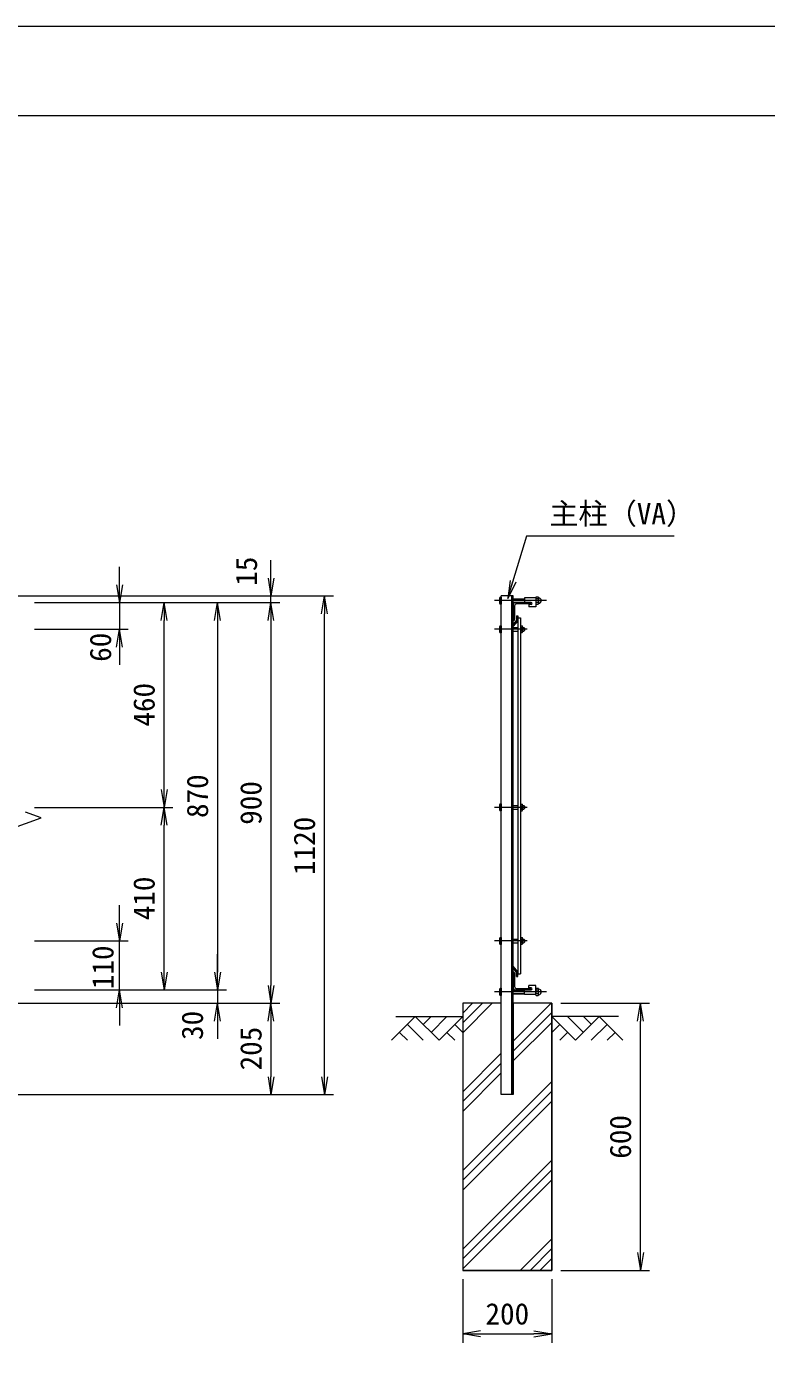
# Model space of a CAD drawing. Units: millimetres, scale not verified. Extents: x -4200 to 4200, y -2970 to 2970.
# Drawn here: x -878 to 783, y -9 to 2970 of the extents above; entities that cross this region are included whole.
import ezdxf
from ezdxf.enums import TextEntityAlignment as Align

# ---------------------------------------------------------------- set-up
doc = ezdxf.new("R2010")
doc.units = ezdxf.units.MM
doc.header["$LTSCALE"] = 15
doc.linetypes.add('LONG_CHAIN', pattern=[21, 18, -1, 1, -1])
for name, color, linetype, lineweight in [('0-1_D-STR1', 1, 'Continuous', 9), ('0-2_D-BMK', 2, 'LONG_CHAIN', 9), ('0-3_D-STR-DIM', 7, 'Continuous', 9), ('0-4_D-BGD', 7, 'Continuous', 9), ('0-5_D-STR4', 7, 'Continuous', 9), ('0-6_D-DCR-HCH', 7, 'Continuous', 9), ('0-7_D-STR3', 3, 'Continuous', 9), ('0-8_0', 7, 'Continuous', 9), ('0-9_D-STR-TXT', 7, 'Continuous', 9), ('0-B_D-TTL', 2, 'Continuous', 9)]:
    doc.layers.add(name, color=color, linetype=linetype, lineweight=lineweight)
doc.styles.add('ＭＳ ゴシック', font='')
doc.styles.get('ＭＳ ゴシック').set_extended_font_data('MS Gothic')

# ---------------------------------------------------------------- blocks, each defined once
blk = doc.blocks.new('_Open')
at = {"layer": '0-8_0'}
blk.add_line((-15, 2.5), (0, 0), dxfattribs=at)
blk.add_lwpolyline([(-15, -2.5), (0, 0), (-15, 0)], dxfattribs=at)

msp = doc.modelspace()

# ---------------------------------------------------------------- linework, layer by layer
at = {"layer": '0-1_D-STR1'}
for p, q in [((188.02, 570.84), (188.02, 1690.84)), ((215.02, 1690.84), (188.02, 1690.84)), ((212.02, 570.84), (212.02, 1690.84)), ((215.02, 570.84), (215.02, 1690.84)), ((215.02, 1670.84), (215.02, 1635.84)), ((218.02, 1668.34), (218.02, 1637.84)), ((255.02, 1675.84), (220.02, 1675.84)), ((253.02, 1672.84), (222.52, 1672.84)), ((255.02, 1674.84), (255.02, 1675.84)), ((222.02, 1646.21), (225.02, 1646.21)), ((222.02, 1646.21), (222.02, 1636.34)), ((225.02, 1646.21), (225.02, 1635.21)), ((225.02, 1641.84), (225.02, 841.84)), ((225.02, 1641.84), (231.02, 1641.84)), ((231.02, 1641.84), (231.02, 841.84)), ((222.02, 1636.34), (215.02, 1627.29)), ((216.02, 1635.84), (215.02, 1635.84)), ((225.02, 1635.21), (215.02, 1622.71)), ((215.02, 1627.29), (215.02, 1622.71)), ((225.02, 846.57), (215.02, 859.07)), ((215.02, 854.49), (215.02, 859.07)), ((222.02, 845.45), (215.02, 854.49)), ((216.02, 845.84), (215.02, 845.84)), ((215.02, 845.84), (215.02, 810.84)), ((218.02, 843.84), (218.02, 813.34)), ((222.02, 835.57), (222.02, 845.45)), ((222.02, 835.57), (225.02, 835.57)), ((225.02, 835.57), (225.02, 846.57)), ((225.02, 841.84), (231.02, 841.84)), ((220.02, 805.84), (255.02, 805.84)), ((222.52, 808.84), (253.02, 808.84)), ((255.02, 806.84), (255.02, 805.84)), ((215.02, 570.84), (188.02, 570.84))]:
    msp.add_line(p, q, dxfattribs=at)
for centre, radius, start, end in [((220.02, 1670.84), 5, 90, 180), ((222.52, 1668.34), 4.5, 90, 180), ((253.02, 1674.84), 2, 270, 0), ((216.02, 1637.84), 2, 270, 0), ((216.02, 843.84), 2, 0, 90), ((220.02, 810.84), 5, 180, 270), ((222.52, 813.34), 4.5, 180, 270), ((253.02, 806.84), 2, 0, 90)]:
    msp.add_arc(centre, radius, start, end, dxfattribs=at)
at = {"layer": '0-2_D-BMK'}
for p, q in [((289.25, 1680.34), (173.02, 1680.34)), ((246.01, 1615.84), (173.02, 1615.84)), ((246.01, 1215.84), (173.02, 1215.84)), ((246.01, 915.84), (173.02, 915.84)), ((289.25, 801.34), (173.02, 801.34))]:
    msp.add_line(p, q, dxfattribs=at)
at = {"layer": '0-3_D-STR-DIM'}
for p, q in [((-328.94, 1730.84), (-328.94, 1770.84)), ((-669.31, 1715.84), (-669.31, 1755.84)), ((-1331.99, 1690.84), (-308.94, 1690.84)), ((-1331.99, 1690.84), (-188.94, 1690.84)), ((-859.99, 1675.84), (-548.94, 1675.84)), ((-859.99, 1675.84), (-428.94, 1675.84)), ((-859.99, 1675.84), (-308.94, 1675.84)), ((-859.99, 1675.84), (-308.94, 1675.84)), ((-839.99, 1675.84), (-649.31, 1675.84)), ((-669.31, 1675.84), (-669.31, 1615.84)), ((-328.94, 1675.84), (-328.94, 1690.84)), ((-208.94, 610.84), (-208.94, 1650.84)), ((-859.99, 1615.84), (-649.31, 1615.84)), ((-568.94, 1255.84), (-568.94, 1635.84)), ((-448.94, 1635.84), (-448.94, 845.84)), ((-328.94, 1635.84), (-328.94, 815.84)), ((-328.94, 1635.84), (-328.94, 1595.84)), ((-669.31, 1575.84), (-669.31, 1535.84)), ((-915.22, 1166.58), (-844.75, 1192.24)), ((-844.75, 1192.24), (-879.99, 1205.06)), ((-859.99, 1215.84), (-548.94, 1215.84)), ((-859.99, 1215.84), (-548.94, 1215.84)), ((-568.94, 845.84), (-568.94, 1175.84)), ((-669.31, 955.84), (-669.31, 995.84)), ((-859.99, 915.84), (-649.31, 915.84)), ((-669.31, 805.84), (-669.31, 915.84)), ((-448.94, 845.84), (-448.94, 885.84)), ((-859.99, 805.84), (-548.94, 805.84)), ((-859.99, 805.84), (-428.94, 805.84)), ((-859.99, 805.84), (-428.94, 805.84)), ((-839.99, 805.84), (-649.31, 805.84)), ((-448.94, 805.84), (-448.94, 775.84)), ((-1259.99, 775.84), (-308.94, 775.84)), ((-1259.99, 775.84), (-428.94, 775.84)), ((-1259.99, 775.84), (-308.94, 775.84)), ((321.52, 775.84), (520.53, 775.84)), ((-669.31, 765.84), (-669.31, 725.84)), ((-448.94, 735.84), (-448.94, 695.84)), ((-328.94, 735.84), (-328.94, 610.84)), ((500.53, 215.84), (500.53, 735.84)), ((-1331.99, 570.84), (-308.94, 570.84)), ((-1331.99, 570.84), (-188.94, 570.84)), ((101.52, 155.84), (101.52, 13)), ((301.52, 155.84), (301.52, 13)), ((321.52, 175.84), (520.53, 175.84)), ((141.52, 33), (261.52, 33))]:
    msp.add_line(p, q, dxfattribs=at)
at = {"layer": '0-4_D-BGD'}
for p, q in [((-48.48, 745.84), (101.52, 745.84)), ((451.52, 745.84), (301.52, 745.84))]:
    msp.add_line(p, q, dxfattribs=at)
at = {"layer": '0-5_D-STR4'}
for p, q in [((188.02, 775.84), (101.52, 775.84)), ((101.52, 775.84), (101.52, 175.84)), ((301.52, 775.84), (215.02, 775.84)), ((301.52, 775.84), (301.52, 175.84)), ((301.52, 175.84), (101.52, 175.84))]:
    msp.add_line(p, q, dxfattribs=at)
at = {"layer": '0-6_D-DCR-HCH'}
for p, q in [((101.52, 709.56), (167.79, 775.84)), ((101.52, 731.66), (145.69, 775.84)), ((101.52, 753.76), (123.6, 775.84)), ((215.02, 690.48), (300.37, 775.84)), ((-4.91, 745.84), (-58.12, 692.62)), ((-4.91, 745.84), (48.3, 692.62)), ((12.83, 728.1), (30.57, 745.84)), ((30.57, 710.36), (66.04, 745.84)), ((48.3, 692.62), (101.52, 745.84)), ((215.02, 668.38), (301.52, 754.88)), ((354.73, 692.62), (301.52, 745.84)), ((372.47, 710.36), (336.99, 745.84)), ((407.94, 745.84), (354.73, 692.62)), ((390.3, 728.01), (372.47, 745.84)), ((407.94, 745.84), (461.15, 692.62)), ((-22.64, 728.1), (12.99, 692.62)), ((83.78, 728.1), (101.52, 710.44)), ((215.02, 646.29), (301.52, 732.79)), ((319.25, 728.1), (301.52, 710.44)), ((425.68, 728.1), (390.04, 692.62)), ((-40.38, 710.36), (-22.56, 692.62)), ((66.04, 710.36), (83.86, 692.62)), ((336.99, 710.36), (319.17, 692.62)), ((443.42, 710.36), (425.6, 692.62)), ((101.52, 576.98), (188.02, 663.48)), ((101.52, 554.88), (188.02, 641.38)), ((101.52, 532.79), (188.02, 619.29)), ((101.52, 400.2), (301.52, 600.2)), ((101.52, 378.11), (301.52, 578.11)), ((101.52, 356.01), (301.52, 556.01)), ((101.52, 223.43), (301.52, 423.43)), ((101.52, 201.33), (301.52, 401.33)), ((101.52, 179.23), (301.52, 379.23)), ((230.7, 175.84), (301.52, 246.65)), ((252.8, 175.84), (301.52, 224.55)), ((274.9, 175.84), (301.52, 202.46))]:
    msp.add_line(p, q, dxfattribs=at)
msp.add_lwpolyline([(188.02, 570.84), (188.02, 775.84), (101.52, 775.84), (101.52, 175.84), (301.52, 175.84), (301.52, 775.84), (215.02, 775.84), (215.02, 570.84)], close=True, dxfattribs=at)
at = {"layer": '0-7_D-STR3'}
for p, q in [((184.02, 1685.34), (184.02, 1675.34)), ((187.02, 1688.34), (188.02, 1688.34)), ((187.02, 1672.34), (188.02, 1672.34)), ((188.02, 1688.34), (188.02, 1672.34)), ((215.02, 1684.34), (240.27, 1684.34)), ((215.02, 1683.59), (240.27, 1683.59)), ((215.02, 1677.09), (240.27, 1677.09)), ((215.02, 1676.34), (240.27, 1676.34)), ((265.27, 1686.34), (240.27, 1686.34)), ((240.27, 1686.34), (240.27, 1675.84)), ((255.02, 1675.84), (240.27, 1675.84)), ((255.02, 1671.34), (250.27, 1671.34)), ((250.27, 1671.34), (250.27, 1666.34)), ((265.27, 1686.57), (265.27, 1674.22)), ((265.27, 1686.57), (265.27, 1674.22)), ((265.27, 1686.34), (265.27, 1666.34)), ((266.27, 1688.44), (270.77, 1688.44)), ((270.77, 1684.39), (266.27, 1684.39)), ((270.77, 1676.29), (266.27, 1676.29)), ((266.27, 1672.24), (270.77, 1672.24)), ((271.77, 1686.57), (271.77, 1674.22)), ((271.77, 1686.57), (271.77, 1674.22)), ((265.27, 1666.34), (250.27, 1666.34)), ((184.02, 1620.84), (184.02, 1610.84)), ((187.02, 1623.84), (188.02, 1623.84)), ((188.02, 1623.84), (188.02, 1607.84)), ((215.02, 1619.84), (225.02, 1619.84)), ((215.02, 1611.84), (225.02, 1611.84)), ((231.02, 1623.34), (234.79, 1623.34)), ((231.02, 1619.59), (234.79, 1619.59)), ((231.02, 1612.08), (234.79, 1612.08)), ((234.79, 1623.34), (235.52, 1622.09)), ((234.79, 1608.33), (235.52, 1609.59)), ((235.52, 1609.59), (235.52, 1622.09)), ((235.52, 1619.84), (238.82, 1619.84)), ((235.52, 1611.84), (238.82, 1611.84)), ((238.82, 1619.84), (240.02, 1618.64)), ((238.82, 1619.84), (238.82, 1611.84)), ((238.82, 1611.84), (240.02, 1613.04)), ((240.02, 1618.64), (240.02, 1613.04)), ((187.02, 1607.84), (188.02, 1607.84)), ((231.02, 1608.33), (234.79, 1608.33)), ((187.02, 1223.84), (188.02, 1223.84)), ((188.02, 1223.84), (188.02, 1207.84)), ((231.02, 1223.34), (234.79, 1223.34)), ((234.79, 1223.34), (235.52, 1222.09)), ((235.52, 1209.59), (235.52, 1222.09)), ((184.02, 1220.84), (184.02, 1210.84)), ((187.02, 1207.84), (188.02, 1207.84)), ((215.02, 1219.84), (225.02, 1219.84)), ((215.02, 1211.84), (225.02, 1211.84)), ((231.02, 1219.59), (234.79, 1219.59)), ((231.02, 1212.08), (234.79, 1212.08)), ((231.02, 1208.33), (234.79, 1208.33)), ((234.79, 1208.33), (235.52, 1209.59)), ((235.52, 1219.84), (238.82, 1219.84)), ((235.52, 1211.84), (238.82, 1211.84)), ((238.82, 1219.84), (240.02, 1218.64)), ((238.82, 1219.84), (238.82, 1211.84)), ((238.82, 1211.84), (240.02, 1213.04)), ((240.02, 1218.64), (240.02, 1213.04)), ((187.02, 923.84), (188.02, 923.84)), ((188.02, 923.84), (188.02, 907.84)), ((184.02, 920.84), (184.02, 910.84)), ((187.02, 907.84), (188.02, 907.84)), ((215.02, 919.84), (225.02, 919.84)), ((215.02, 911.84), (225.02, 911.84)), ((231.02, 923.34), (234.79, 923.34)), ((231.02, 919.59), (234.79, 919.59)), ((231.02, 912.08), (234.79, 912.08)), ((231.02, 908.33), (234.79, 908.33)), ((234.79, 923.34), (235.52, 922.09)), ((234.79, 908.33), (235.52, 909.59)), ((235.52, 909.59), (235.52, 922.09)), ((235.52, 919.84), (238.82, 919.84)), ((235.52, 911.84), (238.82, 911.84)), ((238.82, 919.84), (240.02, 918.64)), ((238.82, 919.84), (238.82, 911.84)), ((238.82, 911.84), (240.02, 913.04)), ((240.02, 918.64), (240.02, 913.04)), ((184.02, 806.34), (184.02, 796.34)), ((187.02, 809.34), (188.02, 809.34)), ((188.02, 809.34), (188.02, 793.34)), ((215.02, 805.34), (240.27, 805.34)), ((215.02, 804.59), (240.27, 804.59)), ((240.27, 795.34), (240.27, 805.84)), ((255.02, 805.84), (240.27, 805.84)), ((250.27, 810.34), (250.27, 815.34)), ((265.27, 815.34), (250.27, 815.34)), ((255.02, 810.34), (250.27, 810.34)), ((265.27, 795.34), (265.27, 815.34)), ((265.27, 795.1), (265.27, 807.45)), ((265.27, 795.1), (265.27, 807.45)), ((266.27, 809.44), (270.77, 809.44)), ((270.77, 805.39), (266.27, 805.39)), ((271.77, 795.1), (271.77, 807.45)), ((271.77, 795.1), (271.77, 807.45)), ((187.02, 793.34), (188.02, 793.34)), ((215.02, 798.09), (240.27, 798.09)), ((215.02, 797.34), (240.27, 797.34)), ((265.27, 795.34), (240.27, 795.34)), ((270.77, 797.29), (266.27, 797.29)), ((266.27, 793.24), (270.77, 793.24))]:
    msp.add_line(p, q, dxfattribs=at)
for centre, radius, start, end in [((187.02, 1685.34), 3, 90, 180), ((187.02, 1675.34), 3, 180, 270), ((255.02, 1673.59), 2.25, 270, 90), ((267.8, 1686.41), 2.54, 127.21089, 232.78911), ((273.97, 1680.34), 8.7, 152.26063, 207.73937), ((267.82, 1674.26), 2.55, 127.42505, 232.57495), ((269.23, 1686.41), 2.54, 307.21089, 52.78911), ((263.07, 1680.34), 8.7, 332.26063, 27.73937), ((269.22, 1674.26), 2.55, 307.42505, 52.57495), ((272.14, 1687.28), 0.5, 189.83916, 262.83194), ((272.14, 1673.39), 0.5, 97.16806, 163.42019), ((271.27, 1680.34), 6.5, 277.16806, 82.83194), ((187.02, 1620.84), 3, 90, 180), ((187.02, 1610.84), 3, 180, 270), ((232.05, 1621.46), 3.32, 325.61586, 34.38414), ((222.95, 1615.84), 12.42, 342.4121, 17.5879), ((232.05, 1610.21), 3.32, 325.61585, 34.38416), ((187.02, 1220.84), 3, 90, 180), ((232.05, 1221.46), 3.32, 325.61586, 34.38414), ((187.02, 1210.84), 3, 180, 270), ((222.95, 1215.84), 12.42, 342.4121, 17.5879), ((232.05, 1210.21), 3.32, 325.61585, 34.38416), ((187.02, 920.84), 3, 90, 180), ((187.02, 910.84), 3, 180, 270), ((232.05, 921.46), 3.32, 325.61586, 34.38414), ((222.95, 915.84), 12.42, 342.4121, 17.5879), ((232.05, 910.21), 3.32, 325.61585, 34.38416), ((187.02, 806.34), 3, 90, 180), ((255.02, 808.09), 2.25, 270, 90), ((267.82, 807.41), 2.55, 127.42505, 232.57495), ((273.97, 801.34), 8.7, 152.26063, 207.73937), ((269.22, 807.41), 2.55, 307.42505, 52.57495), ((263.07, 801.34), 8.7, 332.26063, 27.73937), ((272.14, 808.28), 0.5, 196.57981, 262.83194), ((271.27, 801.34), 6.5, 277.16806, 82.83194), ((187.02, 796.34), 3, 180, 270), ((267.8, 795.26), 2.54, 127.21089, 232.78911), ((269.23, 795.26), 2.54, 307.21089, 52.78911), ((272.14, 794.39), 0.5, 97.16806, 170.16084)]:
    msp.add_arc(centre, radius, start, end, dxfattribs=at)
at = {"layer": '0-9_D-STR-TXT'}
msp.add_lwpolyline([(576.2, 1824.71), (244.82, 1824.71), (203.13, 1687.05)], dxfattribs=at)
at = {"layer": '0-B_D-TTL', "color": 7}
msp.add_lwpolyline([(-4200.01, -2970.1), (4199.99, -2970.1), (4199.99, 2969.9), (-4200.01, 2969.9)], close=True, dxfattribs=at)
at = {"layer": '0-B_D-TTL'}
msp.add_lwpolyline([(-3900.01, 2769.9), (3899.99, 2769.9), (3899.99, -2770.1), (-3900.01, -2770.1)], close=True, dxfattribs=at)

# ---------------------------------------------------------------- block references
at = {"layer": '0-3_D-STR-DIM', "xscale": 2.666667, "yscale": 2.666667}
for p, rotation in [((-328.94, 1690.84), 270), ((-669.31, 1675.84), 270), ((-568.94, 1675.84), 90), ((-448.94, 1675.84), 90), ((-328.94, 1675.84), 90), ((-328.94, 1675.84), 90), ((-208.94, 1690.84), 90), ((-669.31, 1615.84), 90), ((-568.94, 1215.84), 270), ((-568.94, 1215.84), 90), ((-669.31, 915.84), 270), ((-568.94, 805.84), 270), ((-448.94, 805.84), 270), ((-448.94, 805.84), 270), ((-669.31, 805.84), 90), ((-328.94, 775.84), 270), ((-448.94, 775.84), 90), ((-328.94, 775.84), 90), ((500.53, 775.84), 90), ((-328.94, 570.84), 270), ((-208.94, 570.84), 270), ((500.53, 175.84), 270), ((101.52, 33), 180)]:
    msp.add_blockref('_Open', p, dxfattribs=dict(at, rotation=rotation))
msp.add_blockref('_Open', (301.52, 33), dxfattribs=at)
at = {"layer": '0-9_D-STR-TXT', "xscale": 2.666667, "yscale": 2.666667, "rotation": 253.14944}
msp.add_blockref('_Open', (202.55, 1685.14), dxfattribs=at)

# ---------------------------------------------------------------- texts
at = {"layer": '0-3_D-STR-DIM', "style": 'ＭＳ ゴシック'}
for s, p in [('15', (-345.88, 1713.67)), ('60', (-673.42, 1542.84)), ('460', (-575.69, 1397.34)), ('870', (-455.69, 1191.96)), ('900', (-335.69, 1176.71)), ('1120', (-215.69, 1063.94)), ('410', (-575.69, 962.34)), ('110', (-668.04, 807.52)), ('30', (-467.2, 693.41)), ('205', (-335.69, 624.99)), ('600', (493.78, 426.59))]:
    msp.add_text(s, height=48.06, rotation=90, dxfattribs=at).set_placement(p, align=Align.BOTTOM_LEFT)
msp.add_text('200', height=48.06, dxfattribs=at).set_placement((152.52, 39.75), align=Align.BOTTOM_LEFT)
at = {"layer": '0-9_D-STR-TXT', "style": 'ＭＳ ゴシック'}
msp.add_text('主柱（VA）', height=48.06, dxfattribs=at).set_placement((295.75, 1837.3), align=Align.BOTTOM_LEFT)

doc.saveas('drawing.dxf')
